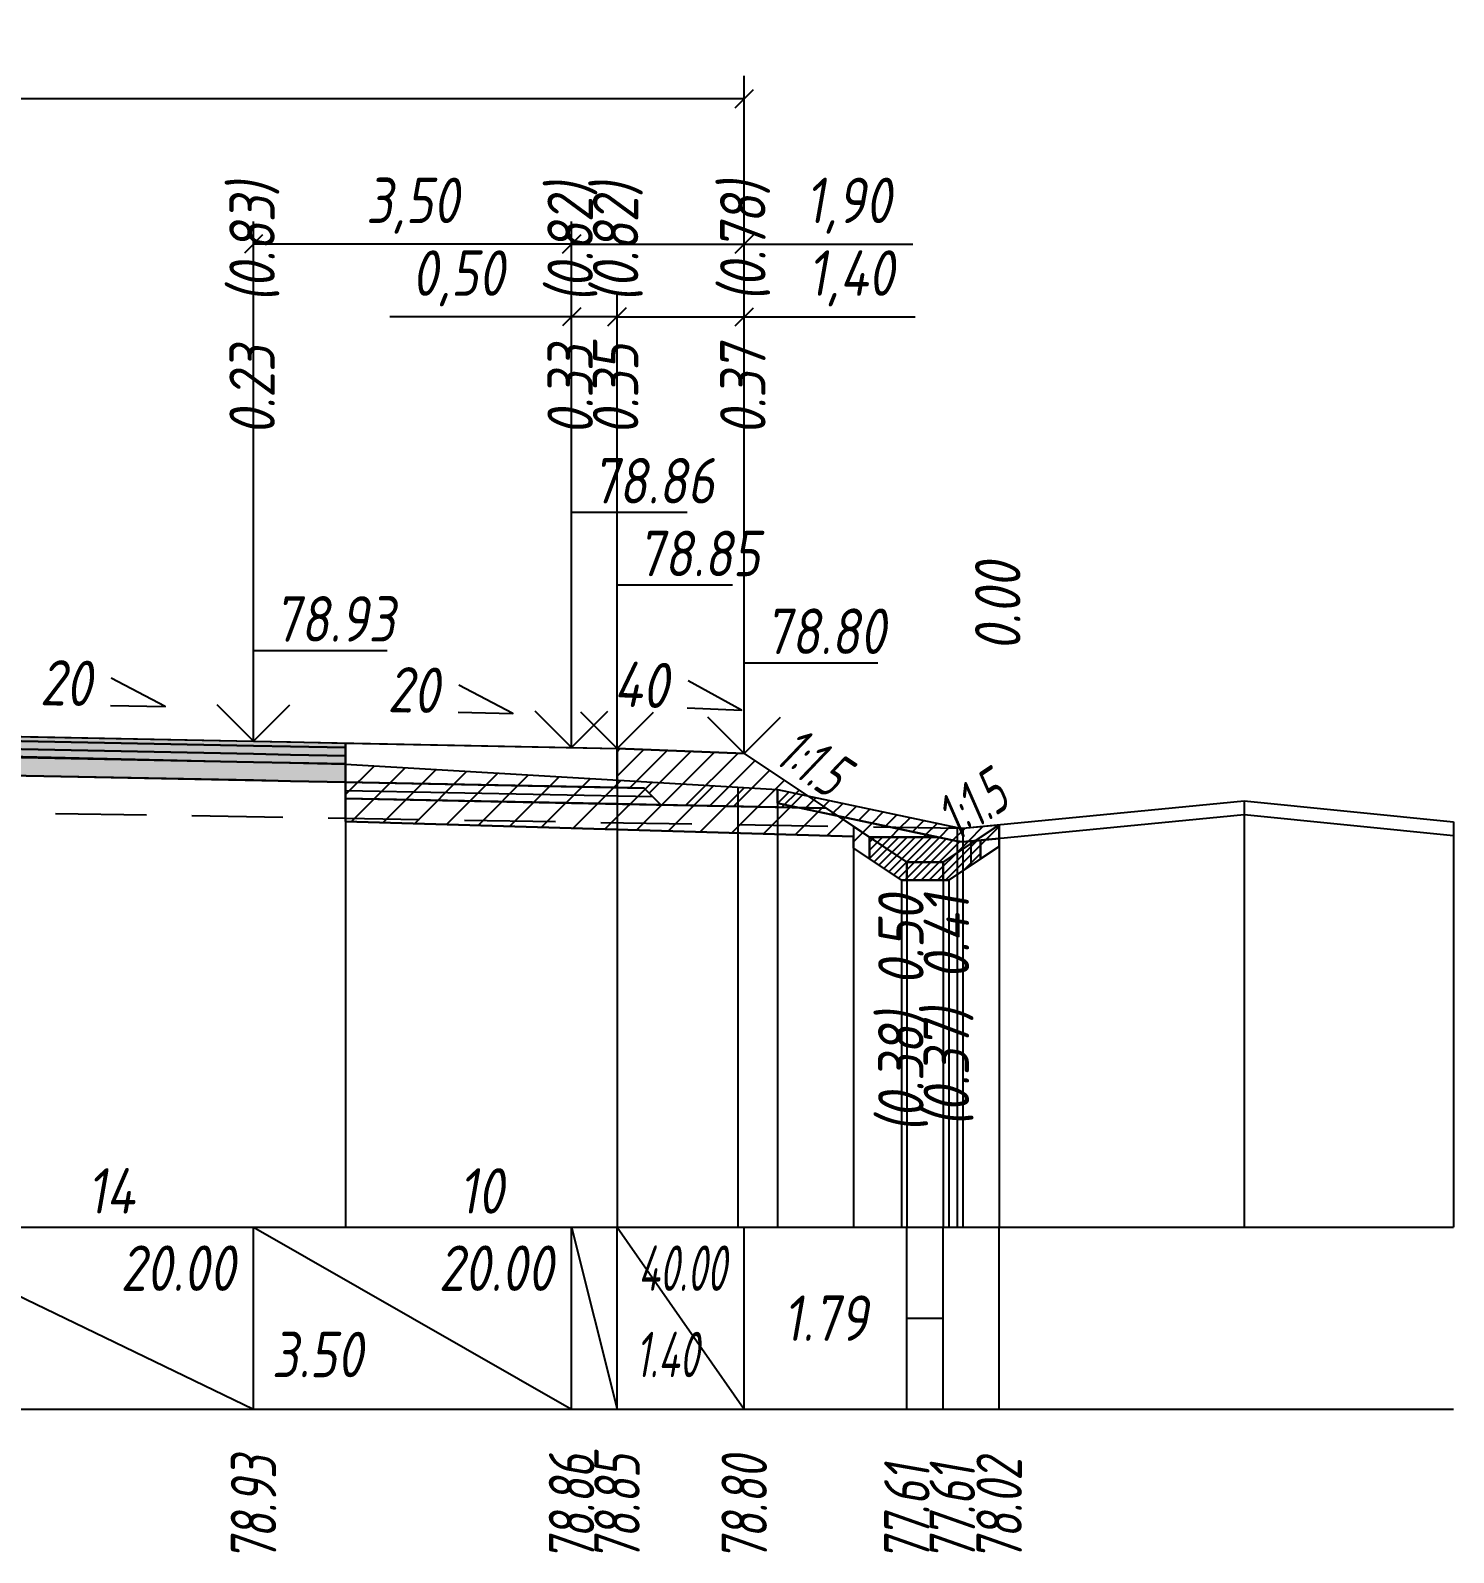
# Model space of a CAD drawing. Extents: x -717 to 1451, y -133302 to 233.
# Drawn here: x 164.8 to 243.1, y -30370.9 to -30287.2 of the extents above; entities that cross this region are included whole.
import ezdxf
from ezdxf.enums import TextEntityAlignment as Align

# ---------------------------------------------------------------- set-up
doc = ezdxf.new("R2010")
doc.units = 0
doc.linetypes.add('штриховая', pattern=[0.75, 0.5, -0.25])
for name, color, linetype in [('Интерполированный поперечник', 2, 'Continuous'), ('Код_514', 1, 'Continuous'), ('Контур_0', 7, 'Continuous'), ('Контур_2521', 7, 'Continuous'), ('Контур_2564', 7, 'Continuous'), ('Контур_2660', 7, 'Continuous'), ('Контур_2665', 7, 'Continuous'), ('Контур_400', 7, 'Continuous'), ('Контур_508', 7, 'Continuous'), ('Контур_512', 7, 'Continuous'), ('Контур_513', 7, 'Continuous'), ('Контур_818', 7, 'Continuous'), ('Красный поперечник', 1, 'Continuous'), ('Объём_2501', 7, 'Continuous'), ('Объём_2564', 7, 'Continuous'), ('Объём_2650', 7, 'Continuous'), ('Объём_2660', 7, 'Continuous'), ('Объём_2661', 7, 'Continuous'), ('Объём_2662', 7, 'Continuous'), ('Объём_2663', 7, 'Continuous'), ('Объём_2664', 7, 'Continuous'), ('Объём_2665', 7, 'Continuous'), ('Объём_2666', 7, 'Continuous'), ('Объём_2667', 7, 'Continuous'), ('Объём_2668', 7, 'Continuous'), ('Объём_2669', 7, 'Continuous'), ('Объём_2675', 7, 'Continuous'), ('Объём_2753', 7, 'Continuous'), ('Откосы', 7, 'Continuous'), ('Отметки покрытия', 7, 'Continuous'), ('Рабочие отметки', 7, 'Continuous'), ('Рабочие отметки доп.', 7, 'Continuous'), ('Слои выравнивания', 7, 'Continuous'), ('Таблица', 7, 'Continuous'), ('Уклоны проезжей части', 7, 'Continuous'), ('Черный поперечник', 3, 'Continuous')]:
    doc.layers.add(name, color=color, linetype=linetype)
for name, color, linetype, true_color in [('Контур_2540', 2, 'Continuous', 0xffff00), ('Контур_2560', 2, 'Continuous', 0xffff00), ('Контур_2561', 7, 'Continuous', 0xff8040), ('Контур_2562', 3, 'Continuous', 0x00ff00), ('Контур_2563', 7, 'Continuous', 0xff8000), ('Контур_2570', 7, 'Continuous', 0x80ff00), ('Контур_2583', 3, 'Continuous', 0x00ff00), ('Контур_2584', 3, 'Continuous', 0x00ff00), ('Контур_2725', 7, 'Continuous', 0x323232), ('Контур_2736', 4, 'Continuous', 0x00ffff), ('Контур_2737', 4, 'Continuous', 0x00ffff), ('Контур_2738', 4, 'Continuous', 0x00ffff), ('Контур_2739', 4, 'Continuous', 0x00ffff), ('Контур_2741', 4, 'Continuous', 0x00ffff), ('Контур_2742', 4, 'Continuous', 0x00ffff), ('Контур_2743', 4, 'Continuous', 0x00ffff), ('Контур_2744', 7, 'Continuous', 0xa4ffff), ('Контур_2745', 7, 'Continuous', 0xa4ffff), ('Контур_2747', 4, 'Continuous', 0x00ffff), ('Контур_2748', 4, 'Continuous', 0x00ffff), ('Контур_2749', 4, 'Continuous', 0x00ffff), ('Контур_2750', 4, 'Continuous', 0x00ffff), ('Контур_2751', 4, 'Continuous', 0x00ffff), ('Контур_2752', 4, 'Continuous', 0x00ffff), ('Контур_2760', 7, 'Continuous', 0x323232), ('Контур_2761', 7, 'Continuous', 0x323232), ('Контур_2762', 7, 'Continuous', 0x323232), ('Контур_2763', 7, 'Continuous', 0x323232), ('Контур_402', 7, 'Continuous', 0xff6464), ('Контур_703', 4, 'Continuous', 0x00ffff), ('Контур_705', 4, 'Continuous', 0x00ffff), ('Контур_707', 4, 'Continuous', 0x00ffff), ('Контур_720', 131, 'Continuous', 0xaaffff), ('Объём_2500', 7, 'Continuous', 0xc0c0c0), ('Объём_2520', 7, 'Continuous', 0x80ffff), ('Объём_2540', 2, 'Continuous', 0xffff00), ('Объём_2560', 2, 'Continuous', 0xffff00), ('Объём_2561', 7, 'Continuous', 0xff8040), ('Объём_2562', 3, 'Continuous', 0x00ff00), ('Объём_2563', 7, 'Continuous', 0xff8000), ('Объём_2570', 7, 'Continuous', 0x80ff00), ('Объём_2583', 3, 'Continuous', 0x00ff00), ('Объём_2584', 3, 'Continuous', 0x00ff00), ('Объём_2591', 3, 'Continuous', 0x00ff00), ('Объём_2595', 3, 'Continuous', 0x00ff00), ('Объём_2600', 7, 'Continuous', 0x808000), ('Объём_2620', 2, 'Continuous', 0xffff00), ('Объём_2746', 2, 'Continuous', 0xffff00)]:
    doc.layers.add(name, color=color, linetype=linetype, true_color=true_color)
doc.styles.get("Standard").update_dxf_attribs({"font": 'txt', "height": 2.5})
doc.styles.add('М', font='romand.shx', dxfattribs={"width": 0.8, "oblique": 10, "height": 2.5})
doc.dimstyles.new('ISO-25', dxfattribs={"dimtxt": 2.5, "dimasz": 2.5, "dimexe": 1.25, "dimexo": 0.625, "dimtad": 1, "dimtxsty": 'Standard', "dimcen": 2.5, "dimadec": 0, "dimazin": 0, "dimtfac": 1, "dimtmove": 0, "dimatfit": 3, "dimfxl": 1, "dimarcsym": 0})

# ---------------------------------------------------------------- blocks, each defined once
blk = doc.blocks.new('_Oblique')
at = {"color": 0, "linetype": 'ByBlock', "lineweight": -2}
blk.add_line((-0.5, -0.5), (0.5, 0.5), dxfattribs=at)
blk = doc.blocks.new('*D689')
at = {"color": 0, "lineweight": -2, "transparency": 16777216}
for p, q in [((197.052, -30326.098), (197.052, -30301.658)), ((204.052, -30326.378), (204.052, -30301.658)), ((197.052, -30302.908), (204.052, -30302.908)), ((204.052, -30302.908), (213.463, -30302.908))]:
    blk.add_line(p, q, dxfattribs=at)
at = {"layer": 'Defpoints', "color": 0, "transparency": 16777216}
for p in [(204.052, -30302.908), (197.052, -30326.723), (204.052, -30327.003)]:
    blk.add_point(p, dxfattribs=at)
at = {"color": 0, "lineweight": -2, "transparency": 16777216, "rotation": 180}
blk.add_blockref('_Oblique', (197.052, -30302.908), dxfattribs=at)
at = {"color": 0, "lineweight": -2, "transparency": 16777216}
blk.add_blockref('_Oblique', (204.052, -30302.908), dxfattribs=at)
at = {"color": 0, "transparency": 16777216, "insert": (209.923, -30300.795), "char_height": 2.5, "width": 8.75, "attachment_point": 5, "style": 'М'}
blk.add_mtext('1,40', dxfattribs=at)
blk = doc.blocks.new('*D691')
at = {"color": 0, "lineweight": -2, "transparency": 16777216}
for p, q in [((194.552, -30326.048), (194.552, -30301.658)), ((197.052, -30326.098), (197.052, -30301.658)), ((194.552, -30302.908), (184.554, -30302.908)), ((197.052, -30302.908), (194.552, -30302.908))]:
    blk.add_line(p, q, dxfattribs=at)
at = {"layer": 'Defpoints', "color": 0, "transparency": 16777216}
for p in [(197.052, -30302.908), (194.552, -30326.673), (197.052, -30326.723)]:
    blk.add_point(p, dxfattribs=at)
at = {"color": 0, "lineweight": -2, "transparency": 16777216, "rotation": 180}
blk.add_blockref('_Oblique', (194.552, -30302.908), dxfattribs=at)
at = {"color": 0, "lineweight": -2, "transparency": 16777216}
blk.add_blockref('_Oblique', (197.052, -30302.908), dxfattribs=at)
at = {"color": 0, "transparency": 16777216, "insert": (188.316, -30300.795), "char_height": 2.5, "width": 9.16667, "attachment_point": 5, "style": 'М'}
blk.add_mtext('0,50', dxfattribs=at)
blk = doc.blocks.new('*D693')
at = {"color": 0, "lineweight": -2, "transparency": 16777216}
for p, q in [((177.052, -30325.698), (177.052, -30297.658)), ((194.552, -30326.048), (194.552, -30297.658)), ((194.552, -30298.908), (177.052, -30298.908))]:
    blk.add_line(p, q, dxfattribs=at)
at = {"layer": 'Defpoints', "color": 0, "transparency": 16777216}
for p in [(177.052, -30298.908), (177.052, -30326.323), (194.552, -30326.673)]:
    blk.add_point(p, dxfattribs=at)
at = {"color": 0, "lineweight": -2, "transparency": 16777216, "rotation": 180}
blk.add_blockref('_Oblique', (177.052, -30298.908), dxfattribs=at)
at = {"color": 0, "lineweight": -2, "transparency": 16777216}
blk.add_blockref('_Oblique', (194.552, -30298.908), dxfattribs=at)
at = {"color": 0, "transparency": 16777216, "insert": (185.802, -30296.795), "char_height": 2.5, "width": 9.58333, "attachment_point": 5, "style": 'М'}
blk.add_mtext('3,50', dxfattribs=at)
blk = doc.blocks.new('*D694')
at = {"color": 0, "lineweight": -2, "transparency": 16777216}
for p, q in [((194.552, -30326.048), (194.552, -30297.658)), ((204.052, -30326.378), (204.052, -30297.658)), ((194.552, -30298.908), (204.052, -30298.908)), ((204.052, -30298.908), (213.328, -30298.908))]:
    blk.add_line(p, q, dxfattribs=at)
at = {"layer": 'Defpoints', "color": 0, "transparency": 16777216}
for p in [(194.552, -30298.908), (194.552, -30326.673), (204.052, -30327.003)]:
    blk.add_point(p, dxfattribs=at)
at = {"color": 0, "lineweight": -2, "transparency": 16777216, "rotation": 180}
blk.add_blockref('_Oblique', (194.552, -30298.908), dxfattribs=at)
at = {"color": 0, "lineweight": -2, "transparency": 16777216}
blk.add_blockref('_Oblique', (204.052, -30298.908), dxfattribs=at)
at = {"color": 0, "transparency": 16777216, "insert": (209.787, -30296.795), "char_height": 2.5, "width": 8.75, "attachment_point": 5, "style": 'М'}
blk.add_mtext('1,90', dxfattribs=at)
blk = doc.blocks.new('*D696')
at = {"color": 0, "lineweight": -2, "transparency": 16777216}
for p, q in [((108.552, -30326.378), (108.552, -30289.658)), ((204.052, -30326.378), (204.052, -30289.658)), ((108.552, -30290.908), (204.052, -30290.908))]:
    blk.add_line(p, q, dxfattribs=at)
at = {"layer": 'Defpoints', "color": 0, "transparency": 16777216}
for p in [(204.052, -30290.908), (108.552, -30327.003), (204.052, -30327.003)]:
    blk.add_point(p, dxfattribs=at)
at = {"color": 0, "lineweight": -2, "transparency": 16777216, "rotation": 180}
blk.add_blockref('_Oblique', (108.552, -30290.908), dxfattribs=at)
at = {"color": 0, "lineweight": -2, "transparency": 16777216}
blk.add_blockref('_Oblique', (204.052, -30290.908), dxfattribs=at)
at = {"color": 0, "transparency": 16777216, "insert": (156.302, -30288.795), "char_height": 2.5, "width": 10.41667, "attachment_point": 5, "style": 'М'}
blk.add_mtext('19,10', dxfattribs=at)

msp = doc.modelspace()

# ---------------------------------------------------------------- hatches: boundary and pattern name
at = {"transparency": 33554681}
h = msp.add_hatch(dxfattribs=at)
h.set_pattern_fill('ANGLE', color=256)
h.set_pattern_definition([(0, (0, 0), (0, 6.985), [5.08, -1.905]), (90, (0, 0), (-6.985, 4e-16), [5.08, -1.905])])
h.paths.add_polyline_path([(210.943, -30331.535), (214.691, -30331.535), (215.765, -30331.762), (216.079, -30331.798), (217.051, -30331.703), (217.051, -30332.737), (215.3, -30333.905), (212.694, -30333.905), (210.943, -30332.737)])
at = {"layer": 'Объём_2563'}
h = msp.add_hatch(dxfattribs=at)
h.set_pattern_fill('ANSI31', color=256, scale=0.3)
h.paths.add_polyline_path([(199.47, -30329.759), (198.552, -30328.841), (197.052, -30328.811), (197.052, -30326.661), (204.052, -30326.941), (208.552, -30329.941)])
at = {"layer": 'Объём_2570'}
h = msp.add_hatch(dxfattribs=at)
h.set_pattern_fill('ANSI31', color=256, scale=0.2)
h.paths.add_polyline_path([(215.765, -30331.012), (216.079, -30331.048), (218.075, -30330.853), (218.075, -30331.603), (216.079, -30331.798), (215.765, -30331.762), (205.873, -30329.668), (205.873, -30328.918)])
at = {"layer": 'Объём_2600'}
h = msp.add_hatch(dxfattribs=at)
h.set_pattern_fill('ANSI31', color=6, scale=0.4)
h.paths.add_polyline_path([(210.064, -30332.151), (210.064, -30331.509), (182.12, -30330.671), (182.12, -30327.524), (203.696, -30328.781), (205.873, -30328.918), (205.873, -30329.668), (214.691, -30331.535), (210.943, -30331.535), (210.943, -30332.737)])
h = msp.add_hatch(dxfattribs=at)
h.set_pattern_fill('ANSI31', color=6, scale=0.4)
h.paths.add_polyline_path([(217.051, -30331.703), (218.075, -30331.603), (218.075, -30332.055), (217.051, -30332.737)])
at = {"layer": 'Объём_2620'}
h = msp.add_hatch(dxfattribs=at)
h.set_pattern_fill('ANSI31', color=2, scale=0.1)
h.paths.add_polyline_path([(210.943, -30331.535), (214.691, -30331.535), (215.765, -30331.762), (216.079, -30331.798), (217.051, -30331.703), (217.051, -30332.737), (215.3, -30333.905), (212.694, -30333.905), (210.943, -30332.737)])
at = {"layer": 'Слои выравнивания'}
for color, points in [(2, [(156.302, -30325.846), (157.463, -30325.869), (159.714, -30325.914), (177.052, -30326.261), (179.084, -30326.302), (182.12, -30326.362), (182.12, -30326.612), (179.084, -30326.552), (177.052, -30326.511), (159.714, -30326.164), (157.463, -30326.119), (156.302, -30326.096)]), (3, [(156.302, -30326.096), (157.463, -30326.119), (159.714, -30326.164), (177.052, -30326.511), (179.084, -30326.552), (182.12, -30326.612), (182.12, -30327.062), (179.084, -30327.002), (177.052, -30326.961), (159.714, -30326.614), (157.463, -30326.569), (156.302, -30326.546)]), (4, [(156.302, -30326.546), (157.463, -30326.569), (159.714, -30326.614), (177.052, -30326.961), (179.084, -30327.002), (182.12, -30327.062), (182.12, -30327.512), (179.084, -30327.452), (177.052, -30327.411), (159.714, -30327.064), (157.463, -30327.019), (156.302, -30326.996)]), (5, [(156.302, -30326.996), (157.463, -30327.019), (159.714, -30327.064), (177.052, -30327.411), (179.084, -30327.452), (182.12, -30327.512), (182.12, -30328.512), (179.084, -30328.452), (177.052, -30328.411), (159.714, -30328.064), (157.463, -30328.019), (156.302, -30327.996)])]:
    msp.add_hatch(color=color, dxfattribs=at).paths.add_polyline_path(points)

# ---------------------------------------------------------------- linework, layer by layer
at = {"layer": 'Интерполированный поперечник', "linetype": 'штриховая', "ltscale": 10, "flags": 128}
msp.add_lwpolyline([(106.171, -30329.251), (216.079, -30331.048)], dxfattribs=at)
at = {"layer": 'Код_514'}
for p, q in [((156.302, -30353), (177.052, -30363)), ((177.052, -30363), (177.052, -30353)), ((177.052, -30353), (194.552, -30363)), ((194.552, -30363), (194.552, -30353)), ((194.552, -30353), (197.052, -30363)), ((197.052, -30363), (197.052, -30353)), ((197.052, -30353), (204.052, -30363)), ((204.052, -30363), (204.052, -30353)), ((212.997, -30363), (212.997, -30353)), ((214.997, -30363), (214.997, -30353)), ((218.075, -30363), (218.075, -30353)), ((212.997, -30358), (214.997, -30358))]:
    msp.add_line(p, q, dxfattribs=at)
at = {"layer": 'Контур_0', "flags": 128}
for points in [[(182.12, -30326.362), (197.052, -30326.661), (197.052, -30328.811), (182.12, -30328.512), (182.12, -30326.362), (182.12, -30326.362)], [(204.052, -30326.941), (210.064, -30330.95), (210.064, -30330.95), (210.064, -30330.95), (210.064, -30330.95), (210.064, -30330.95), (210.064, -30330.95), (210.064, -30330.95), (210.064, -30330.95), (210.064, -30330.95), (210.064, -30330.95), (210.064, -30330.95), (210.064, -30330.95), (210.064, -30330.95), (210.064, -30330.95), (212.997, -30332.905)], [(204.052, -30326.941), (210.064, -30330.95), (210.064, -30330.95), (210.064, -30330.95), (210.064, -30330.95), (210.064, -30330.95), (210.064, -30330.95), (210.064, -30330.95), (210.064, -30330.95), (210.064, -30330.95), (210.064, -30330.95), (210.064, -30330.95), (210.064, -30330.95), (210.064, -30330.95), (210.064, -30330.95), (212.997, -30332.905), (214.997, -30332.905), (218.075, -30330.853), (218.075, -30330.853), (218.075, -30330.853), (218.075, -30330.853), (218.075, -30330.853), (218.075, -30330.853), (218.075, -30330.853), (218.075, -30330.853), (218.075, -30330.853), (218.075, -30330.853), (218.075, -30330.853), (218.075, -30330.853), (218.075, -30330.853)], [(197.052, -30329.711), (182.12, -30329.412), (182.12, -30328.512), (198.552, -30328.841), (199.47, -30329.759), (197.052, -30329.711), (197.052, -30329.711)], [(197.052, -30328.811), (198.552, -30328.841), (199.47, -30329.759), (208.552, -30329.941)]]:
    msp.add_lwpolyline(points, dxfattribs=at)
at = {"layer": 'Контур_2521', "color": 250, "flags": 128}
msp.add_lwpolyline([(182.12, -30328.962), (199.011, -30329.3)], dxfattribs=at)
at = {"layer": 'Контур_2540', "flags": 128}
msp.add_lwpolyline([(194.552, -30329.661), (208.552, -30329.941), (210.064, -30330.95), (210.064, -30331.509), (182.12, -30330.671), (182.12, -30329.412), (194.552, -30329.661), (194.552, -30329.661)], dxfattribs=at)
at = {"layer": 'Контур_2560', "flags": 128}
msp.add_lwpolyline([(197.052, -30326.661), (204.052, -30326.941), (204.052, -30326.941), (204.052, -30326.941)], dxfattribs=at)
at = {"layer": 'Контур_2561', "flags": 128}
msp.add_lwpolyline([(197.052, -30326.661), (197.052, -30326.661), (204.052, -30326.941), (204.052, -30326.941), (197.052, -30326.661)], dxfattribs=at)
at = {"layer": 'Контур_2562', "flags": 128}
msp.add_lwpolyline([(204.052, -30326.941), (204.052, -30326.941), (204.052, -30326.941), (204.052, -30326.941), (204.052, -30326.941)], dxfattribs=at)
at = {"layer": 'Контур_2563', "flags": 128}
msp.add_lwpolyline([(199.47, -30329.759), (198.552, -30328.841), (197.052, -30328.811), (197.052, -30326.661), (204.052, -30326.941), (208.552, -30329.941), (199.47, -30329.759), (199.47, -30329.759)], dxfattribs=at)
at = {"layer": 'Контур_2564', "flags": 128}
msp.add_lwpolyline([(197.052, -30326.661), (204.052, -30326.941)], dxfattribs=at)
at = {"layer": 'Контур_2570', "flags": 128}
msp.add_lwpolyline([(80, -30331.262), (82.492, -30331.184), (82.905, -30331.151), (106.171, -30330.001), (106.171, -30330.001), (106.856, -30329.945), (107.518, -30329.838), (107.527, -30329.826), (107.527, -30329.076), (109.437, -30328.973), (132.219, -30327.508), (134.451, -30327.459), (156.302, -30326.963), (157.463, -30326.936), (159.714, -30326.991), (182.12, -30327.524), (203.696, -30328.781), (205.873, -30328.918), (205.873, -30329.668), (215.765, -30331.762), (216.079, -30331.798), (216.079, -30331.798), (231.551, -30330.285), (243.075, -30331.45)], dxfattribs=at)
at = {"layer": 'Контур_2583', "flags": 128}
for points in [[(212.997, -30332.905), (210.064, -30330.95), (210.064, -30332.151), (212.694, -30333.905), (212.997, -30333.905), (212.997, -30332.905)], [(218.075, -30332.055), (218.075, -30330.853), (214.997, -30332.905), (214.997, -30333.905), (215.3, -30333.905), (218.075, -30332.055)]]:
    msp.add_lwpolyline(points, dxfattribs=at)
at = {"layer": 'Контур_2584', "flags": 128}
msp.add_lwpolyline([(212.997, -30332.905), (212.997, -30333.905), (214.997, -30333.905), (214.997, -30332.905), (212.997, -30332.905)], dxfattribs=at)
at = {"layer": 'Контур_2660', "flags": 128}
msp.add_lwpolyline([(182.12, -30330.671), (210.064, -30331.509)], dxfattribs=at)
at = {"layer": 'Контур_2665', "flags": 128}
msp.add_lwpolyline([(204.052, -30326.941), (204.052, -30326.941)], dxfattribs=at)
at = {"layer": 'Контур_2725', "flags": 128}
msp.add_lwpolyline([(132.219, -30328.478), (134.451, -30328.433), (135.552, -30328.411), (144.001, -30328.242), (156.302, -30327.996), (157.463, -30328.019), (159.714, -30328.064), (177.052, -30328.411), (179.084, -30328.452), (182.12, -30328.512)], dxfattribs=at)
at = {"layer": 'Контур_2736', "flags": 128}
for points in [[(204.052, -30326.941), (210.064, -30330.95)], [(210.064, -30330.95), (212.997, -30332.905)]]:
    msp.add_lwpolyline(points, dxfattribs=at)
at = {"layer": 'Контур_2737', "flags": 128}
msp.add_lwpolyline([(210.064, -30330.95), (210.064, -30330.95)], dxfattribs=at)
at = {"layer": 'Контур_2738', "flags": 128}
msp.add_lwpolyline([(210.064, -30330.95), (210.064, -30330.95)], dxfattribs=at)
at = {"layer": 'Контур_2739', "flags": 128}
msp.add_lwpolyline([(210.064, -30330.95), (210.064, -30330.95)], dxfattribs=at)
at = {"layer": 'Контур_2741', "flags": 128}
msp.add_lwpolyline([(218.075, -30330.853), (218.075, -30330.853)], dxfattribs=at)
at = {"layer": 'Контур_2742', "flags": 128}
msp.add_lwpolyline([(218.075, -30330.853), (218.075, -30330.853)], dxfattribs=at)
at = {"layer": 'Контур_2743', "flags": 128}
msp.add_lwpolyline([(218.075, -30330.853), (218.075, -30330.853)], dxfattribs=at)
at = {"layer": 'Контур_2744', "flags": 128}
msp.add_lwpolyline([(218.075, -30330.853), (218.075, -30330.853)], dxfattribs=at)
msp.add_lwpolyline([(218.075, -30330.853), (218.075, -30330.853)], dxfattribs=at)
msp.add_lwpolyline([(218.075, -30330.853), (218.075, -30330.853)], dxfattribs=at)
msp.add_lwpolyline([(218.075, -30330.853), (218.075, -30330.853)], dxfattribs=at)
msp.add_lwpolyline([(218.075, -30330.853), (218.075, -30330.853)], dxfattribs=at)
msp.add_lwpolyline([(218.075, -30330.853), (218.075, -30330.853)], dxfattribs=at)
at = {"layer": 'Контур_2745', "flags": 128}
msp.add_lwpolyline([(210.064, -30330.95), (210.064, -30330.95)], dxfattribs=at)
msp.add_lwpolyline([(210.064, -30330.95), (210.064, -30330.95)], dxfattribs=at)
msp.add_lwpolyline([(210.064, -30330.95), (210.064, -30330.95)], dxfattribs=at)
msp.add_lwpolyline([(210.064, -30330.95), (210.064, -30330.95)], dxfattribs=at)
msp.add_lwpolyline([(210.064, -30330.95), (210.064, -30330.95)], dxfattribs=at)
msp.add_lwpolyline([(210.064, -30330.95), (210.064, -30330.95)], dxfattribs=at)
at = {"layer": 'Контур_2747', "flags": 128}
msp.add_lwpolyline([(210.064, -30330.95), (210.064, -30330.95)], dxfattribs=at)
at = {"layer": 'Контур_2748', "flags": 128}
msp.add_lwpolyline([(210.064, -30330.95), (210.064, -30330.95)], dxfattribs=at)
at = {"layer": 'Контур_2749', "flags": 128}
msp.add_lwpolyline([(210.064, -30330.95), (210.064, -30330.95)], dxfattribs=at)
at = {"layer": 'Контур_2750', "flags": 128}
msp.add_lwpolyline([(218.075, -30330.853), (218.075, -30330.853)], dxfattribs=at)
at = {"layer": 'Контур_2751', "flags": 128}
msp.add_lwpolyline([(218.075, -30330.853), (218.075, -30330.853)], dxfattribs=at)
at = {"layer": 'Контур_2752', "flags": 128}
msp.add_lwpolyline([(218.075, -30330.853), (218.075, -30330.853)], dxfattribs=at)
at = {"layer": 'Контур_2760', "flags": 128}
msp.add_lwpolyline([(132.219, -30326.328), (134.451, -30326.283), (135.552, -30326.261), (144.001, -30326.092), (156.302, -30325.846), (157.463, -30325.869), (159.714, -30325.914), (177.052, -30326.261), (179.084, -30326.302), (182.12, -30326.362)], dxfattribs=at)
at = {"layer": 'Контур_2761', "flags": 128}
msp.add_lwpolyline([(132.219, -30326.578), (134.451, -30326.533), (135.552, -30326.511), (144.001, -30326.342), (156.302, -30326.096), (157.463, -30326.119), (159.714, -30326.164), (177.052, -30326.511), (179.084, -30326.552), (182.12, -30326.612)], dxfattribs=at)
at = {"layer": 'Контур_2762', "flags": 128}
msp.add_lwpolyline([(132.219, -30327.028), (134.451, -30326.983), (135.552, -30326.961), (144.001, -30326.792), (156.302, -30326.546), (157.463, -30326.569), (159.714, -30326.614), (177.052, -30326.961), (179.084, -30327.002), (182.12, -30327.062)], dxfattribs=at)
at = {"layer": 'Контур_2763', "flags": 128}
msp.add_lwpolyline([(132.219, -30327.478), (134.451, -30327.433), (135.552, -30327.411), (144.001, -30327.242), (156.302, -30326.996), (157.463, -30327.019), (159.714, -30327.064), (177.052, -30327.411), (179.084, -30327.452), (182.12, -30327.512)], dxfattribs=at)
at = {"layer": 'Контур_400', "flags": 128}
msp.add_lwpolyline([(156.302, -30325.846), (177.052, -30326.261), (194.552, -30326.611), (194.552, -30326.611), (194.552, -30326.611), (194.552, -30326.611), (194.552, -30326.611), (194.552, -30326.611), (197.052, -30326.661)], dxfattribs=at)
at = {"layer": 'Контур_402', "flags": 128}
msp.add_lwpolyline([(104.992, -30331.435), (132.219, -30330.618), (132.219, -30328.478), (156.302, -30327.996), (182.12, -30328.512), (182.12, -30330.671), (210.064, -30331.509)], dxfattribs=at)
at = {"layer": 'Контур_508', "flags": 128}
msp.add_lwpolyline([(104, -30333), (104.992, -30331.435), (132.219, -30330.618), (132.219, -30328.478), (156.302, -30327.996), (182.12, -30328.512), (182.12, -30330.671), (210.064, -30331.509), (210.064, -30332.151), (212.694, -30333.905), (212.997, -30333.905), (214.997, -30333.905), (215.3, -30333.905), (218.075, -30332.055)], dxfattribs=at)
at = {"layer": 'Контур_512', "flags": 128}
msp.add_lwpolyline([(182.12, -30330.671), (210.064, -30331.509), (210.064, -30332.151), (212.694, -30333.905), (212.997, -30333.905), (214.997, -30333.905), (215.3, -30333.905), (218.075, -30332.055)], dxfattribs=at)
at = {"layer": 'Контур_513', "flags": 128}
msp.add_lwpolyline([(104, -30333), (104.992, -30331.435), (132.219, -30330.618), (132.219, -30328.478), (156.302, -30327.996), (182.12, -30328.512), (182.12, -30330.671), (210.064, -30331.509), (210.064, -30332.151), (212.694, -30333.905), (212.997, -30333.905), (214.997, -30333.905), (215.3, -30333.905), (218.075, -30332.055)], dxfattribs=at)
at = {"layer": 'Контур_703', "flags": 128}
msp.add_lwpolyline([(204.052, -30326.941), (210.064, -30330.95)], dxfattribs=at)
at = {"layer": 'Контур_705', "flags": 128}
msp.add_lwpolyline([(210.064, -30330.95), (210.064, -30330.95)], dxfattribs=at)
at = {"layer": 'Контур_707', "flags": 128}
msp.add_lwpolyline([(214.997, -30332.905), (218.075, -30330.853)], dxfattribs=at)
at = {"layer": 'Контур_720', "flags": 128}
msp.add_lwpolyline([(212.997, -30332.905), (214.997, -30332.905)], dxfattribs=at)
at = {"layer": 'Контур_818', "flags": 128}
msp.add_lwpolyline([(105, -30330.059), (106.171, -30330.001), (106.171, -30330.001), (106.856, -30329.945), (107.518, -30329.838), (107.527, -30329.826), (107.527, -30329.076), (109.437, -30328.973), (132.219, -30327.508), (134.451, -30327.459), (156.302, -30326.963), (157.463, -30326.936), (159.714, -30326.991), (182.12, -30327.524), (203.696, -30328.781), (205.873, -30328.918), (205.873, -30329.668), (215.765, -30331.762), (216.079, -30331.798), (216.079, -30331.798), (218.075, -30331.603)], dxfattribs=at)
at = {"layer": 'Красный поперечник'}
for p, q in [((156.302, -30325.846), (177.052, -30326.261)), ((177.052, -30326.261), (194.552, -30326.611)), ((194.552, -30326.611), (197.052, -30326.661)), ((197.052, -30326.661), (204.052, -30326.941)), ((204.052, -30326.941), (212.997, -30332.905)), ((182.12, -30330.671), (182.12, -30353)), ((214.997, -30332.905), (218.075, -30330.853)), ((210.064, -30331.509), (210.064, -30353)), ((210.064, -30332.151), (210.064, -30353)), ((218.075, -30332.055), (218.075, -30353)), ((212.997, -30332.905), (214.997, -30332.905)), ((212.694, -30333.905), (212.694, -30353)), ((212.997, -30333.905), (212.997, -30353)), ((214.997, -30333.905), (214.997, -30353)), ((215.3, -30333.905), (215.3, -30353))]:
    msp.add_line(p, q, dxfattribs=at)
at = {"layer": 'Объём_2500', "flags": 128}
msp.add_lwpolyline([(182.12, -30326.362), (197.052, -30326.661), (197.052, -30328.811), (182.12, -30328.512), (182.12, -30326.362), (182.12, -30326.362)], dxfattribs=at)
at = {"layer": 'Объём_2501', "flags": 128}
msp.add_lwpolyline([(156.302, -30325.846), (177.052, -30326.261), (194.552, -30326.611), (194.552, -30326.611), (194.552, -30326.611), (194.552, -30326.611), (194.552, -30326.611), (194.552, -30326.611), (197.052, -30326.661)], dxfattribs=at)
at = {"layer": 'Объём_2520', "color": 250, "flags": 128}
msp.add_lwpolyline([(197.052, -30329.711), (182.12, -30329.412), (182.12, -30328.512), (198.552, -30328.841), (199.47, -30329.759), (197.052, -30329.711), (197.052, -30329.711)], dxfattribs=at)
at = {"layer": 'Объём_2540', "flags": 128}
msp.add_lwpolyline([(194.552, -30329.661), (208.552, -30329.941), (210.064, -30330.95), (210.064, -30331.509), (182.12, -30330.671), (182.12, -30329.412), (194.552, -30329.661), (194.552, -30329.661)], dxfattribs=at)
at = {"layer": 'Объём_2560', "flags": 128}
msp.add_lwpolyline([(197.052, -30326.661), (204.052, -30326.941), (204.052, -30326.941), (204.052, -30326.941)], dxfattribs=at)
at = {"layer": 'Объём_2561', "flags": 128}
msp.add_lwpolyline([(197.052, -30326.661), (197.052, -30326.661), (204.052, -30326.941), (204.052, -30326.941), (197.052, -30326.661)], dxfattribs=at)
at = {"layer": 'Объём_2562', "flags": 128}
msp.add_lwpolyline([(204.052, -30326.941), (204.052, -30326.941), (204.052, -30326.941), (204.052, -30326.941), (204.052, -30326.941)], dxfattribs=at)
at = {"layer": 'Объём_2563', "color": 250, "flags": 128}
msp.add_lwpolyline([(199.47, -30329.759), (198.552, -30328.841), (197.052, -30328.811), (197.052, -30326.661), (204.052, -30326.941), (208.552, -30329.941), (199.47, -30329.759), (199.47, -30329.759)], dxfattribs=at)
at = {"layer": 'Объём_2564', "flags": 128}
msp.add_lwpolyline([(197.052, -30326.661), (204.052, -30326.941)], dxfattribs=at)
at = {"layer": 'Объём_2570', "flags": 128}
msp.add_lwpolyline([(215.765, -30331.012), (216.079, -30331.048), (218.075, -30330.853), (218.075, -30331.603), (216.079, -30331.798), (215.765, -30331.762), (205.873, -30329.668), (205.873, -30328.918), (215.765, -30331.012), (215.765, -30331.012)], dxfattribs=at)
at = {"layer": 'Объём_2583', "flags": 128}
for points in [[(212.997, -30332.905), (210.064, -30330.95), (210.064, -30332.151), (212.694, -30333.905), (212.997, -30333.905), (212.997, -30332.905)], [(218.075, -30332.055), (218.075, -30330.853), (214.997, -30332.905), (214.997, -30333.905), (215.3, -30333.905), (218.075, -30332.055)]]:
    msp.add_lwpolyline(points, dxfattribs=at)
at = {"layer": 'Объём_2584', "flags": 128}
msp.add_lwpolyline([(212.997, -30332.905), (212.997, -30333.905), (214.997, -30333.905), (214.997, -30332.905), (212.997, -30332.905)], dxfattribs=at)
at = {"layer": 'Объём_2591', "flags": 128}
for points in [[(210.064, -30330.95), (212.997, -30332.905)], [(214.997, -30332.905), (218.075, -30330.853)]]:
    msp.add_lwpolyline(points, dxfattribs=at)
at = {"layer": 'Объём_2595', "flags": 128}
msp.add_lwpolyline([(212.997, -30332.905), (214.997, -30332.905)], dxfattribs=at)
at = {"layer": 'Объём_2620', "flags": 128}
msp.add_lwpolyline([(210.943, -30331.535), (214.691, -30331.535), (215.765, -30331.762), (216.079, -30331.798), (217.051, -30331.703), (217.051, -30332.737), (215.3, -30333.905), (212.694, -30333.905), (210.943, -30332.737), (210.943, -30331.535), (210.943, -30331.535)], dxfattribs=at)
at = {"layer": 'Объём_2650', "color": 6, "flags": 128}
for points in [[(210.064, -30332.151), (210.064, -30331.509), (182.12, -30330.671), (182.12, -30327.524), (203.696, -30328.781), (205.873, -30328.918), (205.873, -30329.668), (214.691, -30331.535), (210.943, -30331.535), (210.943, -30332.737), (210.064, -30332.151), (210.064, -30332.151)], [(217.051, -30331.703), (218.075, -30331.603), (218.075, -30332.055), (217.051, -30332.737), (217.051, -30331.703), (217.051, -30331.703)]]:
    msp.add_lwpolyline(points, dxfattribs=at)
at = {"layer": 'Объём_2660', "flags": 128}
msp.add_lwpolyline([(182.12, -30330.671), (210.064, -30331.509)], dxfattribs=at)
at = {"layer": 'Объём_2661', "flags": 128}
msp.add_lwpolyline([(204.052, -30326.941), (210.064, -30330.95), (210.943, -30331.535)], dxfattribs=at)
at = {"layer": 'Объём_2662', "flags": 128}
msp.add_lwpolyline([(217.051, -30331.535), (218.075, -30330.853)], dxfattribs=at)
at = {"layer": 'Объём_2663', "flags": 128}
for points in [[(210.943, -30331.535), (212.997, -30332.905)], [(214.997, -30332.905), (217.051, -30331.535)]]:
    msp.add_lwpolyline(points, dxfattribs=at)
at = {"layer": 'Объём_2664', "flags": 128}
msp.add_lwpolyline([(212.997, -30332.905), (214.997, -30332.905)], dxfattribs=at)
at = {"layer": 'Объём_2665', "flags": 128}
msp.add_lwpolyline([(204.052, -30326.941), (204.052, -30326.941)], dxfattribs=at)
at = {"layer": 'Объём_2666', "flags": 128}
for points in [[(204.052, -30326.941), (210.064, -30330.95)], [(210.064, -30330.95), (210.943, -30331.535)]]:
    msp.add_lwpolyline(points, dxfattribs=at)
at = {"layer": 'Объём_2667', "flags": 128}
for points in [[(210.064, -30330.95), (210.064, -30330.95)], [(218.075, -30330.853), (218.075, -30330.853)]]:
    msp.add_lwpolyline(points, dxfattribs=at)
at = {"layer": 'Объём_2668', "flags": 128}
for points in [[(210.064, -30330.95), (210.064, -30330.95)], [(218.075, -30330.853), (218.075, -30330.853)]]:
    msp.add_lwpolyline(points, dxfattribs=at)
at = {"layer": 'Объём_2669', "flags": 128}
for points in [[(210.064, -30330.95), (210.064, -30330.95)], [(218.075, -30330.853), (218.075, -30330.853)]]:
    msp.add_lwpolyline(points, dxfattribs=at)
at = {"layer": 'Объём_2675', "flags": 128}
for points in [[(210.064, -30330.95), (210.064, -30330.95)], [(210.064, -30330.95), (210.064, -30330.95)], [(210.064, -30330.95), (210.064, -30330.95)], [(210.064, -30330.95), (210.064, -30330.95)], [(210.064, -30330.95), (210.064, -30330.95)], [(210.064, -30330.95), (210.064, -30330.95)], [(218.075, -30330.853), (218.075, -30330.853)], [(218.075, -30330.853), (218.075, -30330.853)], [(218.075, -30330.853), (218.075, -30330.853)], [(218.075, -30330.853), (218.075, -30330.853)], [(218.075, -30330.853), (218.075, -30330.853)], [(218.075, -30330.853), (218.075, -30330.853)]]:
    msp.add_lwpolyline(points, dxfattribs=at)
at = {"layer": 'Объём_2746', "flags": 128}
msp.add_lwpolyline([(218.075, -30332.055), (215.3, -30333.905), (212.694, -30333.905), (210.064, -30332.151), (210.064, -30331.509), (182.12, -30330.671), (182.12, -30327.524), (203.696, -30328.781), (205.873, -30328.918), (205.873, -30329.668), (209.199, -30330.372), (212.997, -30332.905), (214.997, -30332.905), (216.757, -30331.732), (218.075, -30331.603), (218.075, -30332.055), (218.075, -30332.055)], dxfattribs=at)
at = {"layer": 'Объём_2753', "flags": 128}
msp.add_lwpolyline([(182.12, -30326.362), (182.12, -30326.362)], dxfattribs=at)
at = {"layer": 'Откосы', "color": 1, "flags": 128}
for points in [[(169.19, -30324.287), (172.189, -30324.347), (169.22, -30322.787)], [(188.315, -30324.669), (191.314, -30324.729), (188.345, -30323.17)], [(200.906, -30324.431), (203.904, -30324.551), (200.966, -30322.933)]]:
    msp.add_lwpolyline(points, dxfattribs=at)
at = {"layer": 'Отметки покрытия', "color": 1}
for p, q in [((194.552, -30326.611), (194.552, -30313.661)), ((194.552, -30313.661), (200.902, -30313.661)), ((197.052, -30326.661), (197.052, -30317.661)), ((197.052, -30317.661), (203.402, -30317.661)), ((177.052, -30326.261), (177.052, -30321.261)), ((177.052, -30321.261), (184.402, -30321.261)), ((204.052, -30326.941), (204.052, -30321.941)), ((204.052, -30321.941), (211.402, -30321.941)), ((177.052, -30326.261), (175.052, -30324.261)), ((177.052, -30326.261), (179.052, -30324.261)), ((194.552, -30326.611), (192.552, -30324.611)), ((194.552, -30326.611), (196.552, -30324.611)), ((197.052, -30326.661), (195.052, -30324.661)), ((197.052, -30326.661), (199.052, -30324.661)), ((204.052, -30326.941), (202.052, -30324.941)), ((204.052, -30326.941), (206.052, -30324.941))]:
    msp.add_line(p, q, dxfattribs=at)
at = {"layer": 'Слои выравнивания'}
for p, q in [((182.12, -30326.362), (182.12, -30353)), ((197.052, -30326.661), (197.052, -30353))]:
    msp.add_line(p, q, dxfattribs=at)
at = {"layer": 'Слои выравнивания', "color": 2, "flags": 128}
msp.add_lwpolyline([(156.302, -30325.846), (157.463, -30325.869), (159.714, -30325.914), (177.052, -30326.261), (179.084, -30326.302), (182.12, -30326.362), (182.12, -30326.612), (179.084, -30326.552), (177.052, -30326.511), (159.714, -30326.164), (157.463, -30326.119), (156.302, -30326.096)], close=True, dxfattribs=at)
at = {"layer": 'Слои выравнивания', "color": 3, "flags": 128}
msp.add_lwpolyline([(156.302, -30326.096), (157.463, -30326.119), (159.714, -30326.164), (177.052, -30326.511), (179.084, -30326.552), (182.12, -30326.612), (182.12, -30327.062), (179.084, -30327.002), (177.052, -30326.961), (159.714, -30326.614), (157.463, -30326.569), (156.302, -30326.546)], close=True, dxfattribs=at)
at = {"layer": 'Слои выравнивания', "color": 4, "flags": 128}
msp.add_lwpolyline([(156.302, -30326.546), (157.463, -30326.569), (159.714, -30326.614), (177.052, -30326.961), (179.084, -30327.002), (182.12, -30327.062), (182.12, -30327.512), (179.084, -30327.452), (177.052, -30327.411), (159.714, -30327.064), (157.463, -30327.019), (156.302, -30326.996)], close=True, dxfattribs=at)
at = {"layer": 'Слои выравнивания', "color": 5, "flags": 128}
msp.add_lwpolyline([(156.302, -30326.996), (157.463, -30327.019), (159.714, -30327.064), (177.052, -30327.411), (179.084, -30327.452), (182.12, -30327.512), (182.12, -30328.512), (179.084, -30328.452), (177.052, -30328.411), (159.714, -30328.064), (157.463, -30328.019), (156.302, -30327.996)], close=True, dxfattribs=at)
at = {"layer": 'Таблица'}
for p, q in [((80, -30353), (243.075, -30353)), ((80, -30363), (243.075, -30363))]:
    msp.add_line(p, q, dxfattribs=at)
at = {"layer": 'Черный поперечник', "color": 7}
for p, q in [((182.12, -30327.524), (182.12, -30353)), ((203.696, -30328.781), (203.696, -30353)), ((205.873, -30328.918), (205.873, -30353)), ((231.551, -30329.535), (231.551, -30353)), ((215.765, -30331.012), (215.765, -30353)), ((216.079, -30331.048), (216.079, -30353)), ((243.075, -30330.7), (243.075, -30353))]:
    msp.add_line(p, q, dxfattribs=at)
at = {"layer": 'Черный поперечник', "flags": 128}
msp.add_lwpolyline([(80, -30330.512), (82.492, -30330.434), (82.905, -30330.401), (106.171, -30329.251), (106.856, -30329.195), (107.518, -30329.088), (107.527, -30329.076), (109.437, -30328.973), (132.219, -30327.508), (134.451, -30327.459), (156.302, -30326.963), (157.463, -30326.936), (159.714, -30326.991), (182.12, -30327.524), (203.696, -30328.781), (205.873, -30328.918), (215.765, -30331.012), (216.079, -30331.048), (231.551, -30329.535), (243.075, -30330.7)], dxfattribs=at)

# ---------------------------------------------------------------- texts
at = {"layer": 'Код_514', "style": 'М', "oblique": 10}
for s, width, p in [('20.00', 0.8, (176.052, -30354)), ('20.00', 0.8, (193.552, -30354)), ('40.00', 0.6, (203.052, -30354))]:
    msp.add_text(s, height=2.5, dxfattribs=dict(at, width=width)).set_placement(p, align=Align.TOP_RIGHT)
at = {"layer": 'Код_514', "style": 'М', "oblique": 10, "width": 0.8}
msp.add_text('1.79', height=2.5, dxfattribs=at).set_placement((208.524, -30358), align=Align.MIDDLE_CENTER)
at = {"layer": 'Код_514', "style": 'М', "oblique": 10}
for s, width, p in [('3.50', 0.8, (178.052, -30362)), ('1.40', 0.6, (198.052, -30362))]:
    msp.add_text(s, height=2.5, dxfattribs=dict(at, width=width)).set_placement(p, align=Align.BOTTOM_LEFT)
at = {"layer": 'Код_514', "style": 'М', "oblique": 10, "width": 0.7}
for s, p in [('78.93', (177.052, -30371.382)), ('78.86', (194.552, -30371.382)), ('78.85', (197.052, -30371.382)), ('78.80', (204.052, -30371.382)), ('78.02', (218.075, -30371.382)), ('77.61', (212.997, -30371.382)), ('77.61', (215.497, -30371.382))]:
    msp.add_text(s, height=2.5, rotation=90, dxfattribs=at).set_placement(p, align=Align.MIDDLE_LEFT)
at = {"layer": 'Отметки покрытия', "color": 1, "style": 'М', "oblique": 10, "width": 0.8}
for s, p in [('78.86', (195.693, -30313.93)), ('78.85', (198.193, -30317.93)), ('78.93', (178.193, -30321.53)), ('78.80', (205.193, -30322.21))]:
    msp.add_text(s, height=2.5, dxfattribs=at).set_placement(p, align=Align.BOTTOM_LEFT)
at = {"layer": 'Рабочие отметки', "color": 1, "style": 'М', "oblique": 10, "width": 0.8}
for s, p in [('0.23', (176.973, -30309.411)), ('0.33', (194.473, -30309.411)), ('0.35', (196.973, -30309.411)), ('0.37', (203.973, -30309.411)), ('0.00', (217.997, -30321.284))]:
    msp.add_text(s, height=2.5, rotation=90, dxfattribs=at).set_placement(p, align=Align.MIDDLE_LEFT)
for s, p in [('0.50', (212.669, -30334.702)), ('0.41', (215.169, -30334.702))]:
    msp.add_text(s, height=2.5, rotation=90, dxfattribs=at).set_placement(p, align=Align.MIDDLE_RIGHT)
at = {"layer": 'Рабочие отметки доп.', "color": 1, "style": 'М', "oblique": 10, "width": 0.8}
for s, p in [('(0.83)', (176.973, -30302.111)), ('(0.82)', (194.473, -30302.111)), ('(0.82)', (196.973, -30302.111)), ('(0.78)', (203.973, -30302.061))]:
    msp.add_text(s, height=2.5, rotation=90, dxfattribs=at).set_placement(p, align=Align.MIDDLE_LEFT)
for s, p in [('(0.38)', (212.669, -30341.136)), ('(0.37)', (215.169, -30340.936))]:
    msp.add_text(s, height=2.5, rotation=90, dxfattribs=at).set_placement(p, align=Align.MIDDLE_RIGHT)
at = {"layer": 'Слои выравнивания', "style": 'М', "oblique": 10, "width": 0.8}
for s, p in [('14', (169.211, -30353)), ('10', (189.586, -30353))]:
    msp.add_text(s, height=2.5, dxfattribs=at).set_placement(p, align=Align.BOTTOM_CENTER)
at = {"layer": 'Уклоны проезжей части', "color": 1, "style": 'М', "oblique": 10}
for s, rotation, width, p in [('20', 358.85423, 0.8, (166.697, -30325.054)), ('40', 357.70938, 0.8, (198.314, -30325.147)), ('20', 358.85423, 0.8, (185.822, -30325.436)), ('1:1.5', 326.30994, 0.6, (206.741, -30329.052)), ('1:1.5', 33.69007, 0.6, (217.689, -30331.417))]:
    msp.add_text(s, height=2.5, rotation=rotation, dxfattribs=dict(at, width=width)).set_placement(p, align=Align.BOTTOM_CENTER)

# ---------------------------------------------------------------- dimensions: what is measured, and where the dimension line sits
at = {"color": 5}
dim = msp.add_linear_dim(base=(204.052, -30290.908), p1=(108.552, -30327.003), p2=(204.052, -30327.003), angle=180, dimstyle='ISO-25', override={"dimasz": 1, "dimlfac": 0.2, "dimzin": 0, "dimtxsty": 'М', "dimblk1": 'Oblique', "dimblk2": 'Oblique', "dimsah": 1}, dxfattribs=at)
dim.commit()
dim.dimension.update_dxf_attribs({"geometry": '*D696', "text_midpoint": (156.302, -30288.795)})
dim = msp.add_linear_dim(base=(177.052, -30298.908), p1=(194.552, -30326.673), p2=(177.052, -30326.323), dimstyle='ISO-25', override={"dimasz": 1, "dimlfac": 0.2, "dimzin": 0, "dimtxsty": 'М', "dimblk1": 'Oblique', "dimblk2": 'Oblique', "dimsah": 1}, dxfattribs=at)
dim.commit()
dim.dimension.update_dxf_attribs({"geometry": '*D693', "text_midpoint": (185.802, -30296.795)})
dim = msp.add_linear_dim(base=(194.552, -30298.908), p1=(204.052, -30327.003), p2=(194.552, -30326.673), dimstyle='ISO-25', override={"dimasz": 1, "dimlfac": 0.2, "dimzin": 0, "dimtxsty": 'М', "dimblk1": 'Oblique', "dimblk2": 'Oblique', "dimsah": 1}, dxfattribs=at)
dim.commit()
dim.dimension.update_dxf_attribs({"geometry": '*D694', "text_midpoint": (209.787, -30298.908), "dimtype": 160})
for base, p1, p2, picture, middle in [((197.052, -30302.908), (194.552, -30326.673), (197.052, -30326.723), '*D691', (188.316, -30302.908)), ((204.052, -30302.908), (197.052, -30326.723), (204.052, -30327.003), '*D689', (209.923, -30302.908))]:
    dim = msp.add_linear_dim(base=base, p1=p1, p2=p2, angle=180, dimstyle='ISO-25', override={"dimasz": 1, "dimlfac": 0.2, "dimzin": 0, "dimtxsty": 'М', "dimblk1": 'Oblique', "dimblk2": 'Oblique', "dimsah": 1}, dxfattribs=at)
    dim.commit()
    dim.dimension.update_dxf_attribs({"geometry": picture, "text_midpoint": middle, "dimtype": 160})

doc.saveas('drawing.dxf')
